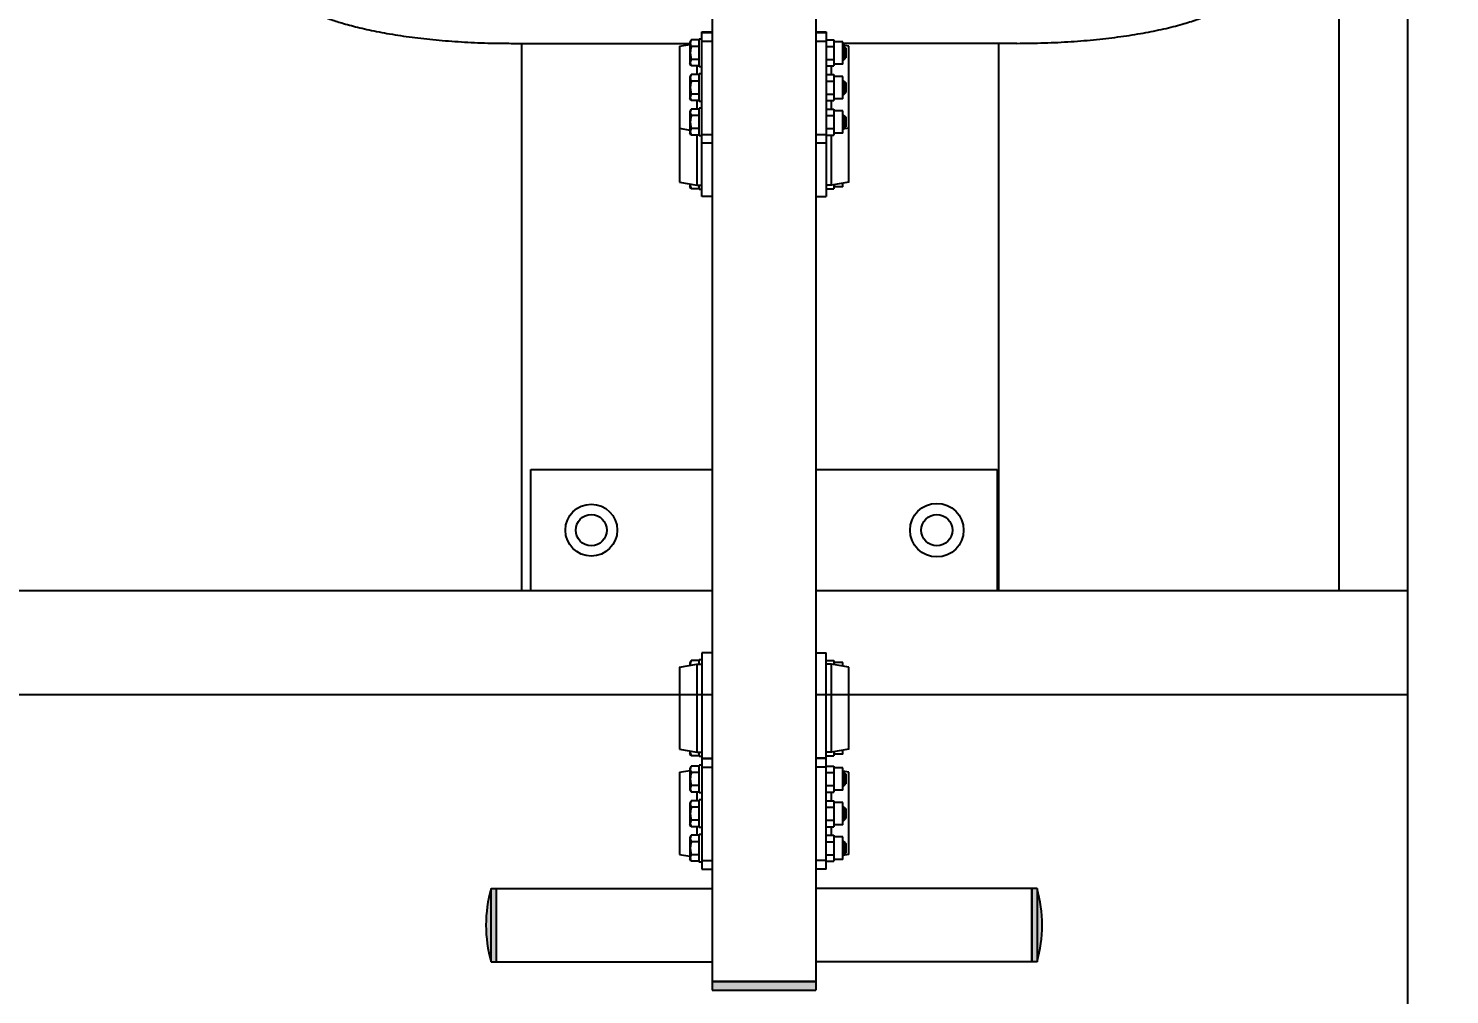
# Model space of a CAD drawing. Header units: millimetres. Extents: x -4989 to 3850, y -3780 to 2461.
# Drawn here: x 2254 to 3077, y 287 to 846 of the extents above; entities that cross this region are included whole.
import ezdxf

# ---------------------------------------------------------------- set-up
doc = ezdxf.new("R2010")
doc.units = ezdxf.units.MM
doc.layers.add('DIKOM_ОБЪЕКТ', color=7, linetype='Continuous')
doc.layers.add('DIKOM_РАЗМЕР_ОБЪЕКТА', color=7, linetype='Continuous')
doc.styles.add('style1', font='arial.ttf', dxfattribs={"width": 0.8})
doc.dimstyles.new('1-50', dxfattribs={"dimtxt": 300, "dimasz": 200, "dimexe": 100, "dimexo": 0, "dimgap": 100, "dimtad": 1, "dimdec": 0, "dimtxsty": 'style1', "dimcen": 0, "dimclrd": 7, "dimclre": 7, "dimadec": 1, "dimazin": 2, "dimtfac": 1, "dimtdec": 0, "dimtmove": 0, "dimatfit": 3, "dimfxl": 0, "dimlwd": 25, "dimlwe": 18, "dimarcsym": 0})

# ---------------------------------------------------------------- blocks, each defined once
blk = doc.blocks.new('*D0')
at = {"layer": 'Defpoints', "color": 0, "transparency": 16777216}
for p in [(3115.48, 1959.67), (-3896.51, -2039.06), (3081.85, -2039.06)]:
    blk.add_point(p, dxfattribs=at)
at = {"layer": 'DIKOM_РАЗМЕР_ОБЪЕКТА', "color": 7, "lineweight": 18, "transparency": 16777216}
for p, q in [((3115.48, 1959.67), (-3996.51, 1959.67)), ((3081.85, -2039.06), (-3996.51, -2039.06))]:
    blk.add_line(p, q, dxfattribs=at)
at = {"layer": 'DIKOM_РАЗМЕР_ОБЪЕКТА', "color": 7, "lineweight": 25, "transparency": 16777216}
blk.add_line((-3896.51, 1759.67), (-3896.51, -1839.06), dxfattribs=at)
at = {"layer": 'DIKOM_РАЗМЕР_ОБЪЕКТА', "color": 7, "transparency": 16777216}
for points in [[(-3929.84, 1759.67), (-3863.18, 1759.67), (-3896.51, 1959.67)], [(-3929.84, -1839.06), (-3863.18, -1839.06), (-3896.51, -2039.06)]]:
    blk.add_solid(points, dxfattribs=at)
at = {"layer": 'DIKOM_РАЗМЕР_ОБЪЕКТА', "color": 0, "transparency": 16777216, "insert": (-4149.68, -39.7), "char_height": 300, "attachment_point": 5, "rotation": 90, "style": 'style1'}
blk.add_mtext('4000', dxfattribs=at)

msp = doc.modelspace()

# ---------------------------------------------------------------- hatches: boundary and pattern name
at = {"layer": 'DIKOM_ОБЪЕКТ'}
h = msp.add_hatch(color=256, dxfattribs=at)
h.paths.add_polyline_path([(2709.82, 294.87), (2649.82, 294.87), (2649.82, 289.87), (2709.82, 289.87)])
h.paths.add_polyline_path([(2524.82, 306.29), (2524.82, 348.59), (2521.82, 348.59), (2521.82, 306.29)])
h.paths.add_polyline_path([(2518.82, 327.44), (2519.62, 316.44), (2521.82, 306.29), (2521.82, 348.59), (2519.53, 337.81)])
h.paths.add_polyline_path([(2834.82, 348.59), (2834.82, 306.29), (2837.82, 306.29), (2837.82, 348.59)])
h.paths.add_polyline_path([(2837.82, 348.59), (2837.82, 306.29), (2840.11, 317.07), (2840.82, 327.44), (2840.02, 338.43)])

# ---------------------------------------------------------------- linework, layer by layer
for p, q in [((2649.82, 1059.83), (2649.82, 289.87)), ((2709.82, 1059.83), (2709.82, 289.87)), ((3052.5, -1349.06), (3052.5, 1003.49)), ((3052.5, 460.94), (3052.5, 1003.49)), ((3012.5, 944.87), (3012.5, 520.94)), ((2637.68, 839.47), (2636.92, 838.15)), ((2637.68, 839.47), (2637.69, 839.48)), ((2642.22, 839.48), (2637.69, 839.48)), ((2642.22, 823.97), (2642.22, 839.97)), ((2643.82, 839.97), (2642.22, 839.97)), ((2643.82, 844.13), (2649.82, 844.13)), ((2643.82, 748.94), (2643.82, 844.13)), ((2643.82, 843.88), (2649.82, 843.88)), ((2709.82, 844.13), (2715.82, 844.13)), ((2709.82, 843.88), (2715.82, 843.88)), ((2715.82, 844.13), (2715.82, 748.94)), ((2715.82, 839.48), (2720.22, 839.48)), ((2720.22, 839.48), (2720.22, 824.47)), ((2533.52, 837.52), (2636.92, 837.52)), ((2539.5, 837.52), (2539.5, 520.94)), ((2630.82, 835.87), (2636.92, 836.94)), ((2630.82, 835.87), (2630.82, 757.21)), ((2634.82, 837.52), (2634.82, 836.57)), ((2636.92, 838.15), (2636.92, 825.8)), ((2642.22, 835.71), (2637.69, 835.71)), ((2643.82, 838.87), (2649.82, 838.87)), ((2709.82, 838.87), (2715.82, 838.87)), ((2715.82, 835.71), (2720.22, 835.71)), ((2725.32, 838.47), (2720.22, 838.47)), ((2725.32, 825.47), (2725.32, 838.47)), ((2826.12, 837.52), (2725.32, 837.52)), ((2728.82, 835.87), (2725.32, 836.49)), ((2725.32, 835.97), (2725.97, 835.97)), ((2727.22, 834.72), (2725.32, 834.72)), ((2725.97, 835.97), (2727.22, 834.72)), ((2725.97, 835.97), (2725.97, 827.97)), ((2727.22, 834.72), (2727.22, 829.22)), ((2728.82, 757.21), (2728.82, 835.87)), ((2815.5, 837.52), (2815.5, 520.94)), ((2637.68, 824.48), (2636.92, 825.8)), ((2637.68, 824.48), (2637.69, 824.47)), ((2642.22, 828.2), (2637.69, 828.2)), ((2642.22, 824.47), (2637.69, 824.47)), ((2640.82, 824.47), (2640.82, 819.41)), ((2643.82, 823.97), (2642.22, 823.97)), ((2715.82, 828.2), (2720.22, 828.2)), ((2715.82, 824.47), (2720.22, 824.47)), ((2718.82, 819.41), (2718.82, 824.47)), ((2725.32, 825.47), (2720.22, 825.47)), ((2727.22, 829.22), (2725.32, 829.22)), ((2725.32, 827.97), (2725.97, 827.97)), ((2725.97, 827.97), (2727.22, 829.22)), ((2637.68, 819.4), (2636.92, 818.08)), ((2636.92, 818.08), (2636.92, 805.73)), ((2637.68, 819.4), (2637.69, 819.41)), ((2642.22, 819.41), (2637.69, 819.41)), ((2642.22, 815.64), (2637.69, 815.64)), ((2643.82, 819.9), (2642.22, 819.9)), ((2642.22, 803.9), (2642.22, 819.9)), ((2715.82, 819.41), (2720.22, 819.41)), ((2715.82, 815.64), (2720.22, 815.64)), ((2720.22, 819.41), (2720.22, 804.4)), ((2725.32, 818.4), (2720.22, 818.4)), ((2725.32, 805.4), (2725.32, 818.4)), ((2725.32, 815.9), (2725.97, 815.9)), ((2727.22, 814.65), (2725.32, 814.65)), ((2725.97, 815.9), (2727.22, 814.65)), ((2725.97, 815.9), (2725.97, 807.9)), ((2727.22, 814.65), (2727.22, 809.15)), ((2642.22, 808.14), (2637.69, 808.14)), ((2715.82, 808.14), (2720.22, 808.14)), ((2727.22, 809.15), (2725.32, 809.15)), ((2725.32, 807.9), (2725.97, 807.9)), ((2725.97, 807.9), (2727.22, 809.15)), ((2637.68, 804.41), (2636.92, 805.73)), ((2637.68, 799.47), (2636.92, 798.15)), ((2636.92, 798.15), (2636.92, 785.8)), ((2637.68, 804.41), (2637.69, 804.4)), ((2637.68, 799.47), (2637.69, 799.48)), ((2642.22, 804.4), (2637.69, 804.4)), ((2642.22, 799.48), (2637.69, 799.48)), ((2640.82, 804.4), (2640.82, 799.48)), ((2643.82, 803.9), (2642.22, 803.9)), ((2642.22, 783.97), (2642.22, 799.97)), ((2643.82, 799.97), (2642.22, 799.97)), ((2715.82, 804.4), (2720.22, 804.4)), ((2715.82, 799.48), (2720.22, 799.48)), ((2718.82, 799.48), (2718.82, 804.4)), ((2725.32, 805.4), (2720.22, 805.4)), ((2720.22, 799.48), (2720.22, 784.47)), ((2725.32, 798.47), (2720.22, 798.47)), ((2725.32, 785.47), (2725.32, 798.47)), ((2642.22, 795.71), (2637.69, 795.71)), ((2715.82, 795.71), (2720.22, 795.71)), ((2725.32, 795.97), (2725.97, 795.97)), ((2727.22, 794.72), (2725.32, 794.72)), ((2725.97, 795.97), (2727.22, 794.72)), ((2725.97, 795.97), (2725.97, 787.97)), ((2727.22, 794.72), (2727.22, 789.22)), ((2630.82, 788.4), (2636.92, 787.32)), ((2637.68, 784.48), (2636.92, 785.8)), ((2637.68, 784.48), (2637.69, 784.47)), ((2642.22, 788.2), (2637.69, 788.2)), ((2642.22, 784.47), (2637.69, 784.47)), ((2640.82, 784.47), (2640.82, 755.44)), ((2643.82, 783.97), (2642.22, 783.97)), ((2643.82, 784.87), (2649.82, 784.87)), ((2709.82, 784.87), (2715.82, 784.87)), ((2715.82, 788.2), (2720.22, 788.2)), ((2715.82, 784.47), (2720.22, 784.47)), ((2718.82, 755.44), (2718.82, 784.47)), ((2725.32, 785.47), (2720.22, 785.47)), ((2727.22, 789.22), (2725.32, 789.22)), ((2728.82, 788.4), (2725.32, 787.78)), ((2725.32, 787.97), (2725.97, 787.97)), ((2725.97, 787.97), (2727.22, 789.22)), ((2643.82, 779.88), (2649.82, 779.88)), ((2709.82, 779.88), (2715.82, 779.88)), ((2630.82, 757.21), (2640.82, 755.44)), ((2728.82, 757.21), (2718.82, 755.44)), ((2636.92, 756.13), (2636.92, 754.77)), ((2637.69, 753.44), (2636.92, 754.77)), ((2642.22, 753.44), (2637.69, 753.44)), ((2640.82, 755.44), (2643.82, 755.44)), ((2642.22, 754.77), (2642.22, 755.44)), ((2642.22, 752.94), (2642.22, 754.77)), ((2643.82, 752.94), (2642.22, 752.94)), ((2649.82, 748.94), (2643.82, 748.94)), ((2709.82, 748.94), (2715.82, 748.94)), ((2718.82, 755.44), (2715.82, 755.44)), ((2715.82, 753.44), (2720.22, 753.44)), ((2720.22, 755.69), (2720.22, 755.31)), ((2720.22, 755.31), (2720.22, 753.44)), ((2725.32, 754.44), (2720.22, 754.44)), ((2725.32, 754.44), (2725.32, 756.59)), ((2544.82, 520.94), (2544.82, 590.94)), ((2544.82, 590.94), (2649.82, 590.94)), ((2709.82, 590.94), (2814.82, 590.94)), ((2814.82, 590.94), (2814.82, 520.94)), ((77.5, 520.94), (2649.82, 520.94)), ((2544.82, 520.94), (2649.82, 520.94)), ((2709.82, 520.94), (3052.5, 520.94)), ((2709.82, 520.94), (2814.82, 520.94)), ((2630.82, 476.68), (2640.82, 478.44)), ((2637.69, 480.45), (2636.92, 479.12)), ((2636.92, 479.12), (2636.92, 477.76)), ((2642.22, 480.45), (2637.69, 480.45)), ((2640.82, 478.44), (2640.82, 427.44)), ((2640.82, 478.44), (2643.82, 478.44)), ((2643.82, 480.94), (2642.22, 480.94)), ((2642.22, 478.44), (2642.22, 480.94)), ((2643.82, 484.94), (2643.82, 359.88)), ((2649.82, 484.94), (2643.82, 484.94)), ((2709.82, 484.94), (2715.82, 484.94)), ((2715.82, 359.88), (2715.82, 484.94)), ((2715.82, 480.45), (2720.22, 480.45)), ((2718.82, 478.44), (2715.82, 478.44)), ((2728.82, 476.68), (2718.82, 478.44)), ((2718.82, 427.44), (2718.82, 478.44)), ((2720.22, 480.45), (2720.22, 478.2)), ((2725.32, 479.44), (2720.22, 479.44)), ((2725.32, 477.3), (2725.32, 479.44)), ((2630.82, 476.68), (2630.82, 429.21)), ((2728.82, 429.21), (2728.82, 476.68)), ((77.5, 460.94), (2649.82, 460.94)), ((2709.82, 460.94), (3052.5, 460.94)), ((2630.82, 429.21), (2640.82, 427.44)), ((2636.92, 428.13), (2636.92, 426.77)), ((2728.82, 429.21), (2718.82, 427.44)), ((2725.32, 426.44), (2725.32, 428.59)), ((2637.69, 425.44), (2636.92, 426.77)), ((2642.22, 425.44), (2637.69, 425.44)), ((2640.82, 427.44), (2643.82, 427.44)), ((2642.22, 424.94), (2642.22, 427.44)), ((2643.82, 424.94), (2642.22, 424.94)), ((2642.22, 403.97), (2642.22, 419.97)), ((2643.82, 419.97), (2642.22, 419.97)), ((2643.82, 424.13), (2649.82, 424.13)), ((2643.82, 423.88), (2649.82, 423.88)), ((2715.82, 424.13), (2709.82, 424.13)), ((2715.82, 423.88), (2709.82, 423.88)), ((2718.82, 427.44), (2715.82, 427.44)), ((2715.82, 425.44), (2720.22, 425.44)), ((2720.22, 427.69), (2720.22, 425.44)), ((2725.32, 426.44), (2720.22, 426.44)), ((2630.82, 415.87), (2636.92, 416.95)), ((2630.82, 415.87), (2630.82, 368.4)), ((2637.68, 419.47), (2636.92, 418.15)), ((2636.92, 418.15), (2636.92, 405.8)), ((2637.68, 419.47), (2637.69, 419.48)), ((2642.22, 419.48), (2637.69, 419.48)), ((2642.22, 415.71), (2637.69, 415.71)), ((2643.82, 418.87), (2649.82, 418.87)), ((2715.82, 418.87), (2709.82, 418.87)), ((2715.82, 419.48), (2720.22, 419.48)), ((2715.82, 415.71), (2720.22, 415.71)), ((2720.22, 419.48), (2720.22, 404.47)), ((2725.32, 418.47), (2720.22, 418.47)), ((2725.32, 405.47), (2725.32, 418.47)), ((2728.82, 415.87), (2725.32, 416.49)), ((2725.32, 415.97), (2725.97, 415.97)), ((2727.22, 414.72), (2725.32, 414.72)), ((2725.97, 415.97), (2727.22, 414.72)), ((2725.97, 415.97), (2725.97, 407.97)), ((2727.22, 414.72), (2727.22, 409.22)), ((2728.82, 368.4), (2728.82, 415.87)), ((2637.68, 404.48), (2636.92, 405.8)), ((2637.68, 404.48), (2637.69, 404.47)), ((2642.22, 408.21), (2637.69, 408.21)), ((2642.22, 404.47), (2637.69, 404.47)), ((2640.82, 404.47), (2640.82, 399.41)), ((2643.82, 403.97), (2642.22, 403.97)), ((2715.82, 408.21), (2720.22, 408.21)), ((2715.82, 404.47), (2720.22, 404.47)), ((2718.82, 399.41), (2718.82, 404.47)), ((2725.32, 405.47), (2720.22, 405.47)), ((2727.22, 409.22), (2725.32, 409.22)), ((2725.32, 407.97), (2725.97, 407.97)), ((2725.97, 407.97), (2727.22, 409.22)), ((2637.68, 399.4), (2636.92, 398.08)), ((2636.92, 398.08), (2636.92, 385.73)), ((2637.68, 399.4), (2637.69, 399.41)), ((2642.22, 399.41), (2637.69, 399.41)), ((2642.22, 395.64), (2637.69, 395.64)), ((2643.82, 399.9), (2642.22, 399.9)), ((2642.22, 383.9), (2642.22, 399.9)), ((2715.82, 399.41), (2720.22, 399.41)), ((2715.82, 395.64), (2720.22, 395.64)), ((2720.22, 399.41), (2720.22, 384.4)), ((2725.32, 398.4), (2720.22, 398.4)), ((2725.32, 385.4), (2725.32, 398.4)), ((2725.32, 395.9), (2725.97, 395.9)), ((2725.97, 395.9), (2727.22, 394.65)), ((2725.97, 395.9), (2725.97, 387.9)), ((2642.22, 388.14), (2637.69, 388.14)), ((2715.82, 388.14), (2720.22, 388.14)), ((2727.22, 394.65), (2725.32, 394.65)), ((2727.22, 389.15), (2725.32, 389.15)), ((2725.32, 387.9), (2725.97, 387.9)), ((2725.97, 387.9), (2727.22, 389.15)), ((2727.22, 394.65), (2727.22, 389.15)), ((2637.68, 384.41), (2636.92, 385.73)), ((2637.68, 379.47), (2636.92, 378.15)), ((2637.68, 384.41), (2637.69, 384.4)), ((2637.68, 379.47), (2637.69, 379.48)), ((2642.22, 384.4), (2637.69, 384.4)), ((2642.22, 379.48), (2637.69, 379.48)), ((2640.82, 384.4), (2640.82, 379.48)), ((2643.82, 383.9), (2642.22, 383.9)), ((2642.22, 363.97), (2642.22, 379.97)), ((2643.82, 379.97), (2642.22, 379.97)), ((2715.82, 384.4), (2720.22, 384.4)), ((2715.82, 379.48), (2720.22, 379.48)), ((2718.82, 379.48), (2718.82, 384.4)), ((2725.32, 385.4), (2720.22, 385.4)), ((2720.22, 379.48), (2720.22, 364.47)), ((2725.32, 378.47), (2720.22, 378.47)), ((2725.32, 365.47), (2725.32, 378.47)), ((2636.92, 378.15), (2636.92, 365.8)), ((2642.22, 375.71), (2637.69, 375.71)), ((2715.82, 375.71), (2720.22, 375.71)), ((2725.32, 375.97), (2725.97, 375.97)), ((2727.22, 374.72), (2725.32, 374.72)), ((2725.97, 375.97), (2727.22, 374.72)), ((2725.97, 375.97), (2725.97, 367.97)), ((2727.22, 374.72), (2727.22, 369.22)), ((2630.82, 368.4), (2636.92, 367.32)), ((2637.68, 364.48), (2636.92, 365.8)), ((2637.68, 364.48), (2637.69, 364.47)), ((2642.22, 368.21), (2637.69, 368.21)), ((2642.22, 364.47), (2637.69, 364.47)), ((2643.82, 363.97), (2642.22, 363.97)), ((2643.82, 364.87), (2649.82, 364.87)), ((2715.82, 364.87), (2709.82, 364.87)), ((2715.82, 368.21), (2720.22, 368.21)), ((2715.82, 364.47), (2720.22, 364.47)), ((2725.32, 365.47), (2720.22, 365.47)), ((2727.22, 369.22), (2725.32, 369.22)), ((2728.82, 368.4), (2725.32, 367.78)), ((2725.32, 367.97), (2725.97, 367.97)), ((2725.97, 367.97), (2727.22, 369.22)), ((2643.82, 359.88), (2649.82, 359.88)), ((2715.82, 359.88), (2709.82, 359.88)), ((2521.82, 348.59), (2649.82, 348.59)), ((2521.82, 306.29), (2521.82, 348.59)), ((2524.82, 348.59), (2524.82, 306.29)), ((2837.82, 348.59), (2709.82, 348.59)), ((2834.82, 348.59), (2834.82, 306.29)), ((2834.82, 306.29), (2834.82, 348.59)), ((2837.82, 348.59), (2837.82, 306.29)), ((2521.82, 306.29), (2649.82, 306.29)), ((2837.82, 306.29), (2709.82, 306.29)), ((2649.82, 294.87), (2709.82, 294.87)), ((2709.82, 294.87), (2649.82, 294.87)), ((2649.82, 289.87), (2709.82, 289.87))]:
    msp.add_line(p, q, dxfattribs=at)
for centre, radius in [((2579.82, 555.94), 15), ((2779.82, 555.94), 15.5), ((2579.82, 555.94), 9), ((2779.82, 555.94), 9)]:
    msp.add_circle(centre, radius, dxfattribs=at)
for centre, start, end in [((2594.88, 327.44), 163.85359, 180), ((2764.77, 327.44), 0, 16.14641), ((2594.88, 327.44), 180, 196.14641), ((2764.77, 327.44), 343.85359, 0)]:
    msp.add_arc(centre, 76.05, start, end, dxfattribs=at)
for points, knots in [([(2396.39, 872.69), (2396.66, 872.3), (2397.41, 871.24), (2399.07, 869.16), (2401.62, 866.48), (2405.05, 863.51), (2408.84, 860.82), (2413.16, 858.22), (2417.66, 855.92), (2423.09, 853.54), (2429.15, 851.26), (2436.8, 848.82), (2445.96, 846.39), (2456.96, 844.02), (2469.36, 841.91), (2482.81, 840.16), (2497.15, 838.81), (2512.21, 837.9), (2524.45, 837.56), (2531.59, 837.52), (2533.52, 837.52)], [0, 0, 0, 0, 0.253848, 0.710774, 1.472317, 2.34016, 3.323714, 4.159997, 5.223815, 6.132638, 7.340419, 8.535685, 10.010676, 11.639333, 13.31436, 15.026333, 16.769159, 18.539476, 20.334416, 21, 21, 21, 21]), ([(2826.12, 837.52), (2831.44, 837.51), (2842, 837.69), (2857.5, 838.45), (2872.32, 839.67), (2886.31, 841.34), (2899.31, 843.39), (2911.18, 845.79), (2921.48, 848.41), (2930.01, 851.08), (2937.1, 853.74), (2942.79, 856.3), (2947.6, 858.86), (2951.67, 861.4), (2955.49, 864.23), (2958.94, 867.36), (2961.49, 870.25), (2962.83, 872.08), (2963.25, 872.69)], [0, 0, 0, 0, 1.658647, 3.291307, 4.901027, 6.486097, 8.043951, 9.569692, 11.054985, 12.346279, 13.451667, 14.557054, 15.387813, 16.217741, 17.04767, 17.877006, 18.635639, 19, 19, 19, 19]), ([(2637.69, 839.48), (2637.55, 839.24), (2637.39, 838.92), (2637.25, 838.5), (2637.18, 838.26), (2637.14, 838), (2637.11, 837.77), (2637.11, 837.55), (2637.12, 837.3), (2637.16, 837.03), (2637.24, 836.7), (2637.4, 836.26), (2637.57, 835.92), (2637.69, 835.71)], [0, 0, 0, 0, 2.750356, 3.588044, 4.637308, 5.492849, 6.359079, 7.188001, 7.964308, 9.085494, 10.187714, 11.611112, 14, 14, 14, 14]), ([(2637.69, 835.71), (2637.61, 835.42), (2637.49, 834.99), (2637.35, 834.36), (2637.26, 833.83), (2637.18, 833.28), (2637.14, 832.78), (2637.11, 832.31), (2637.11, 831.86), (2637.12, 831.44), (2637.15, 830.96), (2637.21, 830.37), (2637.37, 829.42), (2637.55, 828.68), (2637.69, 828.2)], [0, 0, 0, 0, 1.792921, 2.606895, 3.844333, 4.968544, 5.885196, 6.813299, 7.701429, 8.533187, 9.335775, 10.524184, 12.063388, 15, 15, 15, 15]), ([(2637.69, 828.2), (2637.55, 827.97), (2637.39, 827.65), (2637.25, 827.24), (2637.18, 826.99), (2637.14, 826.74), (2637.11, 826.51), (2637.11, 826.29), (2637.12, 826.04), (2637.16, 825.77), (2637.24, 825.45), (2637.4, 825.01), (2637.57, 824.68), (2637.68, 824.48)], [0, 0, 0, 0, 2.757796, 3.597749, 4.649851, 5.507707, 6.37628, 7.207444, 7.985851, 9.11007, 10.215271, 11.642519, 14, 14, 14, 14]), ([(2637.69, 819.41), (2637.55, 819.17), (2637.39, 818.85), (2637.25, 818.44), (2637.18, 818.19), (2637.14, 817.94), (2637.11, 817.7), (2637.11, 817.48), (2637.12, 817.23), (2637.16, 816.96), (2637.24, 816.63), (2637.4, 816.19), (2637.57, 815.85), (2637.69, 815.64)], [0, 0, 0, 0, 2.750356, 3.588044, 4.637308, 5.492849, 6.359079, 7.188001, 7.964308, 9.085494, 10.187714, 11.611112, 14, 14, 14, 14]), ([(2637.69, 815.64), (2637.61, 815.35), (2637.49, 814.92), (2637.35, 814.29), (2637.26, 813.76), (2637.18, 813.21), (2637.14, 812.71), (2637.11, 812.24), (2637.11, 811.8), (2637.12, 811.37), (2637.15, 810.89), (2637.21, 810.3), (2637.37, 809.35), (2637.55, 808.61), (2637.69, 808.14)], [0, 0, 0, 0, 1.792921, 2.606895, 3.844333, 4.968544, 5.885196, 6.813299, 7.701429, 8.533187, 9.335775, 10.524184, 12.063388, 15, 15, 15, 15]), ([(2637.69, 808.14), (2637.55, 807.9), (2637.39, 807.58), (2637.25, 807.17), (2637.18, 806.92), (2637.14, 806.67), (2637.11, 806.44), (2637.11, 806.22), (2637.12, 805.97), (2637.16, 805.7), (2637.24, 805.38), (2637.4, 804.94), (2637.57, 804.61), (2637.68, 804.41)], [0, 0, 0, 0, 2.757796, 3.597749, 4.649851, 5.507707, 6.37628, 7.207444, 7.985851, 9.11007, 10.215271, 11.642519, 14, 14, 14, 14]), ([(2637.69, 799.48), (2637.55, 799.24), (2637.39, 798.92), (2637.25, 798.5), (2637.18, 798.26), (2637.14, 798), (2637.11, 797.77), (2637.11, 797.55), (2637.12, 797.3), (2637.16, 797.03), (2637.24, 796.7), (2637.4, 796.26), (2637.57, 795.92), (2637.69, 795.71)], [0, 0, 0, 0, 2.750356, 3.588044, 4.637308, 5.492849, 6.359079, 7.188001, 7.964308, 9.085494, 10.187714, 11.611112, 14, 14, 14, 14]), ([(2637.69, 795.71), (2637.61, 795.42), (2637.49, 794.99), (2637.35, 794.36), (2637.26, 793.83), (2637.18, 793.28), (2637.14, 792.78), (2637.11, 792.31), (2637.11, 791.86), (2637.12, 791.44), (2637.15, 790.96), (2637.21, 790.37), (2637.37, 789.42), (2637.55, 788.68), (2637.69, 788.2)], [0, 0, 0, 0, 1.792921, 2.606895, 3.844333, 4.968544, 5.885196, 6.813299, 7.701429, 8.533187, 9.335775, 10.524184, 12.063388, 15, 15, 15, 15]), ([(2637.69, 788.2), (2637.55, 787.97), (2637.39, 787.65), (2637.25, 787.24), (2637.18, 786.99), (2637.14, 786.74), (2637.11, 786.51), (2637.11, 786.29), (2637.12, 786.04), (2637.16, 785.77), (2637.24, 785.45), (2637.4, 785.01), (2637.57, 784.68), (2637.68, 784.48)], [0, 0, 0, 0, 2.757796, 3.597749, 4.649851, 5.507707, 6.37628, 7.207444, 7.985851, 9.11007, 10.215271, 11.642519, 14, 14, 14, 14]), ([(2637.21, 756.08), (2637.18, 755.96), (2637.14, 755.76), (2637.11, 755.49), (2637.11, 755.27), (2637.12, 755.02), (2637.16, 754.75), (2637.24, 754.42), (2637.4, 753.98), (2637.57, 753.65), (2637.69, 753.44)], [0, 0, 0, 0, 1.471947, 2.442129, 3.370526, 4.239994, 5.495728, 6.73022, 8.324433, 11, 11, 11, 11]), ([(2637.69, 480.45), (2637.55, 480.21), (2637.39, 479.89), (2637.25, 479.48), (2637.18, 479.23), (2637.14, 478.98), (2637.11, 478.75), (2637.11, 478.53), (2637.12, 478.28), (2637.16, 478.04), (2637.19, 477.87), (2637.21, 477.81)], [0, 0, 0, 0, 3.360451, 4.383957, 5.665973, 6.711294, 7.769675, 8.782471, 9.730982, 11.100873, 12, 12, 12, 12]), ([(2637.21, 428.08), (2637.18, 427.96), (2637.14, 427.76), (2637.11, 427.49), (2637.11, 427.27), (2637.12, 427.02), (2637.16, 426.75), (2637.24, 426.42), (2637.4, 425.98), (2637.57, 425.65), (2637.69, 425.44)], [0, 0, 0, 0, 1.471947, 2.442129, 3.370526, 4.239994, 5.495728, 6.73022, 8.324433, 11, 11, 11, 11]), ([(2637.69, 419.48), (2637.55, 419.24), (2637.39, 418.92), (2637.25, 418.5), (2637.18, 418.26), (2637.14, 418.01), (2637.11, 417.77), (2637.11, 417.55), (2637.12, 417.3), (2637.16, 417.03), (2637.24, 416.7), (2637.4, 416.26), (2637.57, 415.92), (2637.69, 415.71)], [0, 0, 0, 0, 2.750356, 3.588044, 4.637308, 5.492849, 6.359079, 7.188001, 7.964308, 9.085494, 10.187714, 11.611112, 14, 14, 14, 14]), ([(2637.69, 415.71), (2637.61, 415.42), (2637.49, 414.99), (2637.35, 414.36), (2637.26, 413.83), (2637.18, 413.28), (2637.14, 412.78), (2637.11, 412.31), (2637.11, 411.87), (2637.12, 411.44), (2637.15, 410.96), (2637.21, 410.37), (2637.37, 409.42), (2637.55, 408.68), (2637.69, 408.21)], [0, 0, 0, 0, 1.792921, 2.606895, 3.844333, 4.968544, 5.885196, 6.813299, 7.701429, 8.533187, 9.335775, 10.524184, 12.063388, 15, 15, 15, 15]), ([(2637.69, 408.21), (2637.55, 407.97), (2637.39, 407.65), (2637.25, 407.24), (2637.18, 406.99), (2637.14, 406.74), (2637.11, 406.51), (2637.11, 406.29), (2637.12, 406.04), (2637.16, 405.77), (2637.24, 405.45), (2637.4, 405.01), (2637.57, 404.68), (2637.68, 404.48)], [0, 0, 0, 0, 2.757796, 3.597749, 4.649851, 5.507707, 6.37628, 7.207444, 7.985851, 9.11007, 10.215271, 11.642519, 14, 14, 14, 14]), ([(2637.69, 399.41), (2637.55, 399.17), (2637.39, 398.85), (2637.25, 398.44), (2637.18, 398.19), (2637.14, 397.94), (2637.11, 397.71), (2637.11, 397.48), (2637.12, 397.23), (2637.16, 396.96), (2637.24, 396.63), (2637.4, 396.19), (2637.57, 395.85), (2637.69, 395.64)], [0, 0, 0, 0, 2.750356, 3.588044, 4.637308, 5.492849, 6.359079, 7.188001, 7.964308, 9.085494, 10.187714, 11.611112, 14, 14, 14, 14]), ([(2637.69, 395.64), (2637.61, 395.35), (2637.49, 394.92), (2637.35, 394.29), (2637.26, 393.76), (2637.18, 393.21), (2637.14, 392.71), (2637.11, 392.25), (2637.11, 391.8), (2637.12, 391.37), (2637.15, 390.89), (2637.21, 390.3), (2637.37, 389.35), (2637.55, 388.61), (2637.69, 388.14)], [0, 0, 0, 0, 1.792921, 2.606895, 3.844333, 4.968544, 5.885196, 6.813299, 7.701429, 8.533187, 9.335775, 10.524184, 12.063388, 15, 15, 15, 15]), ([(2637.69, 388.14), (2637.55, 387.9), (2637.39, 387.58), (2637.25, 387.17), (2637.18, 386.93), (2637.14, 386.68), (2637.11, 386.45), (2637.11, 386.22), (2637.12, 385.98), (2637.16, 385.71), (2637.24, 385.38), (2637.4, 384.94), (2637.57, 384.61), (2637.68, 384.41)], [0, 0, 0, 0, 2.757796, 3.597749, 4.649851, 5.507707, 6.37628, 7.207444, 7.985851, 9.11007, 10.215271, 11.642519, 14, 14, 14, 14]), ([(2637.69, 379.48), (2637.55, 379.24), (2637.39, 378.92), (2637.25, 378.5), (2637.18, 378.26), (2637.14, 378.01), (2637.11, 377.77), (2637.11, 377.55), (2637.12, 377.3), (2637.16, 377.03), (2637.24, 376.7), (2637.4, 376.26), (2637.57, 375.92), (2637.69, 375.71)], [0, 0, 0, 0, 2.750356, 3.588044, 4.637308, 5.492849, 6.359079, 7.188001, 7.964308, 9.085494, 10.187714, 11.611112, 14, 14, 14, 14]), ([(2637.69, 375.71), (2637.61, 375.42), (2637.49, 374.99), (2637.35, 374.36), (2637.26, 373.83), (2637.18, 373.28), (2637.14, 372.78), (2637.11, 372.31), (2637.11, 371.87), (2637.12, 371.44), (2637.15, 370.96), (2637.21, 370.37), (2637.37, 369.42), (2637.55, 368.68), (2637.69, 368.21)], [0, 0, 0, 0, 1.792921, 2.606895, 3.844333, 4.968544, 5.885196, 6.813299, 7.701429, 8.533187, 9.335775, 10.524184, 12.063388, 15, 15, 15, 15]), ([(2637.69, 368.21), (2637.55, 367.97), (2637.39, 367.65), (2637.25, 367.24), (2637.18, 366.99), (2637.14, 366.74), (2637.11, 366.51), (2637.11, 366.29), (2637.12, 366.04), (2637.16, 365.77), (2637.24, 365.45), (2637.4, 365.01), (2637.57, 364.68), (2637.68, 364.48)], [0, 0, 0, 0, 2.757796, 3.597749, 4.649851, 5.507707, 6.37628, 7.207444, 7.985851, 9.11007, 10.215271, 11.642519, 14, 14, 14, 14])]:
    msp.add_open_spline(points, degree=3, knots=knots, dxfattribs=at)

# ---------------------------------------------------------------- dimensions: what is measured, and where the dimension line sits
at = {"layer": 'DIKOM_РАЗМЕР_ОБЪЕКТА'}
dim = msp.add_linear_dim(base=(-3896.51, -2039.06), p1=(3115.48, 1959.67), p2=(3081.85, -2039.06), angle=90, text='4000', dimstyle='1-50', dxfattribs=at)
dim.commit()
dim.dimension.update_dxf_attribs({"geometry": '*D0', "text_midpoint": (-3896.51, -39.7), "dimtype": 160})

doc.saveas('drawing.dxf')
